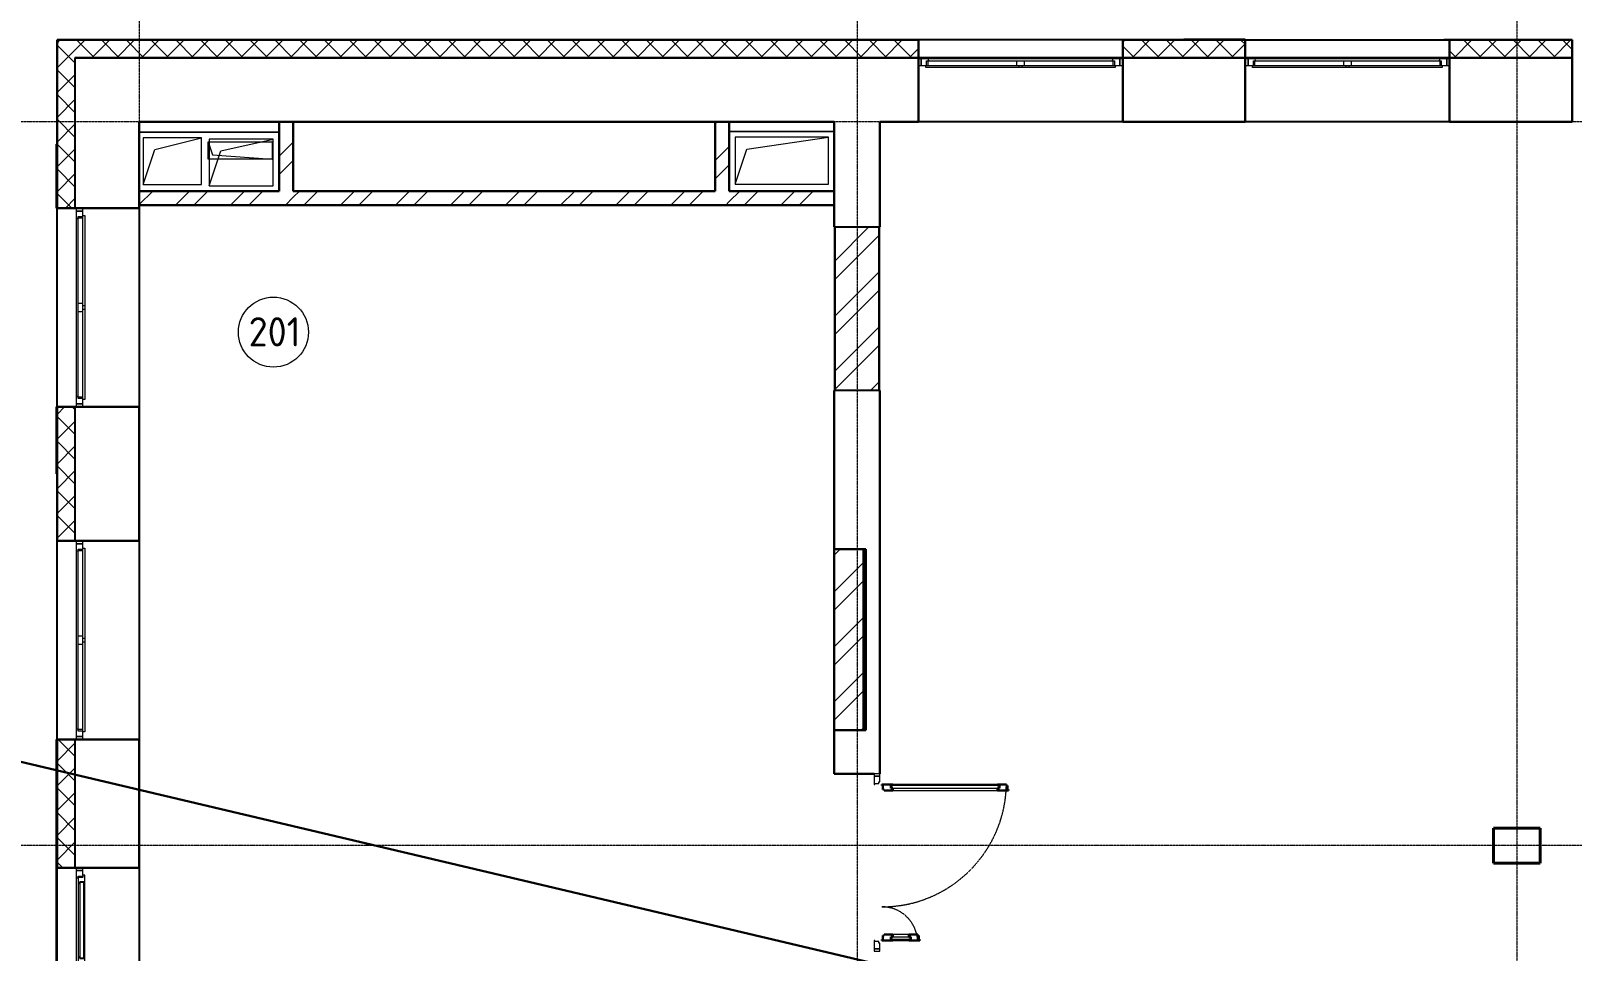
# Model space of a CAD drawing. Header units: millimetres. Extents: x -695119 to 412940, y -249585 to 622758.
# Drawn here: x 56954 to 70156, y 523623 to 531509 of the extents above; entities that cross this region are included whole.
import ezdxf

# ---------------------------------------------------------------- set-up
doc = ezdxf.new("R2010")
doc.units = ezdxf.units.MM
doc.linetypes.add('ADSK_Линия сетки', pattern=[25, 20, -2.5, 0, -2.5])
doc.linetypes.add('ADSK_Штриховая_ш2 п1_5', pattern=[4.5, 3, -1.5])
for name, color, linetype, lineweight in [('_Схема', 5, 'Continuous', 30), ('Двери', 8, 'Continuous', 9), ('Каркас_Импост', 8, 'Continuous', 9), ('Марки помещений', 8, 'Continuous', 20), ('Монтажный зазор', 8, 'Continuous', 9), ('Несущие колонны', 252, 'Continuous', 18), ('Окна', 252, 'Continuous', 9), ('Оси', 252, 'Continuous', 9), ('Остекление', 8, 'Continuous', 9), ('Открывание', 8, 'ADSK_Штриховая_ш2 п1_5', 9), ('Панель', 252, 'Continuous', 30), ('Перекрытия', 7, 'Continuous', 18), ('Стены разрез', 7, 'Continuous', 30), ('Стены штриховка', 7, 'Continuous', 9)]:
    doc.layers.add(name, color=color, linetype=linetype, lineweight=lineweight)
doc.layers.add('Стены', color=194, linetype='Continuous')
doc.styles.add('GOST Common_1', font='', dxfattribs={"height": 250})
doc.styles.get('GOST Common_1').set_extended_font_data('GOST type B')
pattern_1 = [(45, (91217.38, 536167.97), (-235.7317, 235.7317), []), (45, (91374.53, 536167.97), (-235.7317, 235.7317), [])]
pattern_2 = [(0, (91217.38, 536167.97), (406.4, 101.6), [33.528, -271.272, 33.528, -271.272, -1625.6]), (0, (91217.38, 536167.97), (406.4, 101.6), [-609.6, 33.528, -576.072, 33.528, -271.272, -711.2]), (0, (91217.38, 536167.97), (406.4, 101.6), [-1524, 33.528, -169.672, 33.528, -474.472]), (120, (91369.78, 536218.77), (-291.18818, 301.15272), [33.528, -271.272, 33.528, -271.272, -1625.6]), (120, (91369.78, 536218.77), (-291.18818, 301.15272), [-609.6, 33.528, -576.072, 33.528, -271.272, -711.2]), (120, (91369.78, 536218.77), (-291.18818, 301.15272), [-1524, 33.528, -169.672, 33.528, -474.472]), (240, (91420.58, 536421.97), (-115.21182, -402.75272), [33.528, -271.272, 33.528, -271.272, -1625.6]), (240, (91420.58, 536421.97), (-115.21182, -402.75272), [-609.6, 33.528, -576.072, 33.528, -271.272, -711.2]), (240, (91420.58, 536421.97), (-115.21182, -402.75272), [-1524, 33.528, -169.672, 33.528, -474.472])]
pattern_3 = [(45, (91217.38, 536167.97), (-106.066, 106.066), []), (135, (91217.38, 536167.97), (-106.066, -106.066), [])]

# ---------------------------------------------------------------- blocks, each defined once
blk = doc.blocks.new('BIMLIB_Окно_Двустворчатое_VEKA_СФрамугойСнизу_ГОСТ30674_без линий - Ж_ОК-1_2320х1700-3824232-План 2 этажа смеж')
at = {"layer": 'Каркас_Импост', "lineweight": 18}
for p, q in [((-766, 265), (-825, 265)), ((-825, 265), (-825, 207)), ((-761, 248), (-766, 265)), ((766, 265), (761, 248)), ((825, 265), (766, 265)), ((825, 207), (825, 265)), ((-825, 207), (-787, 207)), ((-767, 207), (-787, 207)), ((-787, 207), (-787, 190)), ((-787, 190), (-731, 190)), ((-779, 207), (-779, 248)), ((-779, 248), (-767, 248)), ((-767, 248), (-767, 207)), ((-717, 248), (-767, 248)), ((-731, 190), (-730, 191)), ((-730, 199), (-730, 231)), ((-730, 231), (-712, 231)), ((-712, 199), (-730, 199)), ((-730, 191), (-729, 190)), ((-729, 190), (-714, 190)), ((-712, 231), (-717, 248)), ((-714, 190), (-712, 199)), ((-85, 248), (-90, 231)), ((-90, 231), (-72, 231)), ((-72, 199), (-90, 199)), ((-90, 199), (-88, 190)), ((-88, 190), (-73, 190)), ((-35, 248), (-85, 248)), ((-73, 190), (-72, 191)), ((-72, 231), (-72, 199)), ((-72, 191), (-71, 190)), ((-71, 190), (-15, 190)), ((-35, 207), (-35, 248)), ((-15, 207), (-35, 207)), ((-15, 190), (-15, 207)), ((35, 207), (15, 207)), ((15, 207), (15, 190)), ((15, 190), (71, 190)), ((35, 248), (35, 207)), ((85, 248), (35, 248)), ((71, 190), (72, 191)), ((72, 199), (72, 231)), ((72, 231), (90, 231)), ((90, 199), (72, 199)), ((72, 191), (73, 190)), ((73, 190), (88, 190)), ((90, 231), (85, 248)), ((88, 190), (90, 199)), ((717, 248), (712, 231)), ((712, 231), (730, 231)), ((730, 199), (712, 199)), ((712, 199), (714, 190)), ((714, 190), (729, 190)), ((767, 248), (717, 248)), ((729, 190), (730, 191)), ((730, 231), (730, 199)), ((730, 191), (731, 190)), ((731, 190), (787, 190)), ((767, 207), (767, 248)), ((767, 248), (779, 248)), ((787, 207), (767, 207)), ((779, 248), (779, 207)), ((787, 190), (787, 207)), ((787, 207), (825, 207))]:
    blk.add_line(p, q, dxfattribs=at)
at = {"layer": 'Каркас_Импост'}
for p, q in [((766, 265), (-766, 265)), ((-731, 190), (-729, 190)), ((-85, 248), (-717, 248)), ((-714, 190), (-88, 190)), ((-73, 190), (-71, 190)), ((-35, 248), (35, 248)), ((-15, 207), (15, 207)), ((15, 190), (-15, 190)), ((71, 190), (73, 190)), ((717, 248), (85, 248)), ((88, 190), (714, 190)), ((729, 190), (731, 190))]:
    blk.add_line(p, q, dxfattribs=at)
at = {"layer": 'Окна'}
for p, q in [((-825, 265), (-850, 265)), ((-825, 207), (-825, 265)), ((850, 265), (825, 265)), ((825, 265), (825, 207)), ((-850, 207), (-825, 207)), ((825, 207), (850, 207))]:
    blk.add_line(p, q, dxfattribs=at)
at = {"layer": 'Остекление'}
for p, q in [((-727, 231), (-730, 231)), ((-730, 231), (-730, 199)), ((-730, 199), (-727, 199)), ((-75, 231), (-727, 231)), ((-727, 231), (-727, 199)), ((-727, 199), (-727, 231)), ((-727, 199), (-75, 199)), ((-75, 199), (-75, 231)), ((-75, 231), (-75, 199)), ((-72, 231), (-75, 231)), ((-75, 199), (-72, 199)), ((-72, 199), (-72, 231)), ((75, 231), (72, 231)), ((72, 231), (72, 199)), ((72, 199), (75, 199)), ((727, 231), (75, 231)), ((75, 231), (75, 199)), ((75, 199), (75, 231)), ((75, 199), (727, 199)), ((727, 199), (727, 231)), ((727, 231), (727, 199)), ((730, 231), (727, 231)), ((727, 199), (730, 199)), ((730, 199), (730, 231))]:
    blk.add_line(p, q, dxfattribs=at)
blk = doc.blocks.new('BIMLIB_Окно_Двустворчатое_VEKA_СФрамугойСнизу_ГОСТ30674_без линий - Ж_ОК-1_2320х1700-V3-План 2 этажа смеж')
at = {"layer": 'Каркас_Импост', "lineweight": 18}
for p, q in [((-766, 265), (-825, 265)), ((-825, 265), (-825, 207)), ((-761, 248), (-766, 265)), ((766, 265), (761, 248)), ((825, 265), (766, 265)), ((825, 207), (825, 265)), ((-825, 207), (-787, 207)), ((-779, 207), (-779, 248)), ((-779, 248), (-767, 248)), ((767, 248), (779, 248)), ((779, 248), (779, 207)), ((787, 207), (825, 207))]:
    blk.add_line(p, q, dxfattribs=at)
at = {"layer": 'Каркас_Импост'}
for p, q in [((766, 265), (-766, 265)), ((-787, 207), (-15, 207)), ((-787, 190), (-787, 207)), ((-15, 190), (-787, 190)), ((-767, 248), (-35, 248)), ((-767, 207), (-767, 248)), ((-35, 248), (35, 248)), ((-35, 248), (-35, 207)), ((-15, 207), (15, 207)), ((-15, 207), (-15, 190)), ((15, 190), (-15, 190)), ((15, 207), (787, 207)), ((15, 190), (15, 207)), ((787, 190), (15, 190)), ((35, 248), (767, 248)), ((35, 207), (35, 248)), ((767, 248), (767, 207)), ((787, 207), (787, 190))]:
    blk.add_line(p, q, dxfattribs=at)
at = {"layer": 'Окна'}
for p, q in [((-825, 265), (-850, 265)), ((-825, 207), (-825, 265)), ((850, 265), (825, 265)), ((825, 265), (825, 207)), ((-850, 207), (-825, 207)), ((825, 207), (850, 207))]:
    blk.add_line(p, q, dxfattribs=at)
blk = doc.blocks.new('BIMLIB_Окно_Двустворчатое_VEKA_СФрамугойСнизу_ГОСТ30674_без линий - Ж_ОК-9_2350х1700-3835495-План 2 этажа смеж')
at = {"layer": 'Каркас_Импост', "lineweight": 18}
for p, q in [((-791, 265), (-850, 265)), ((-850, 265), (-850, 207)), ((-786, 248), (-791, 265)), ((791, 265), (786, 248)), ((850, 265), (791, 265)), ((850, 207), (850, 265)), ((-850, 207), (-812, 207)), ((-804, 207), (-804, 248)), ((-804, 248), (-792, 248)), ((792, 248), (804, 248)), ((804, 248), (804, 207)), ((812, 207), (850, 207))]:
    blk.add_line(p, q, dxfattribs=at)
at = {"layer": 'Каркас_Импост'}
for p, q in [((791, 265), (-791, 265)), ((-812, 207), (-15, 207)), ((-812, 190), (-812, 207)), ((-15, 190), (-812, 190)), ((-792, 248), (-35, 248)), ((-792, 207), (-792, 248)), ((-35, 248), (35, 248)), ((-35, 248), (-35, 207)), ((-15, 207), (15, 207)), ((-15, 207), (-15, 190)), ((15, 190), (-15, 190)), ((15, 207), (812, 207)), ((15, 190), (15, 207)), ((812, 190), (15, 190)), ((35, 248), (792, 248)), ((35, 207), (35, 248)), ((792, 248), (792, 207)), ((812, 207), (812, 190))]:
    blk.add_line(p, q, dxfattribs=at)
at = {"layer": 'Окна'}
for p, q in [((-850, 265), (-875, 265)), ((-850, 207), (-850, 265)), ((875, 265), (850, 265)), ((850, 265), (850, 207)), ((-875, 207), (-850, 207)), ((850, 207), (875, 207))]:
    blk.add_line(p, q, dxfattribs=at)
blk = doc.blocks.new('ADSK_КолоннаЖБ_Прямоугольная1 - 300x400-V4-План 2 этажа смеж')
at = {"layer": 'Несущие колонны', "lineweight": 40}
for p, q in [((-200, -150), (-200, 150)), ((-200, 150), (200, 150)), ((200, 150), (-200, 150)), ((-200, 150), (-200, -150)), ((200, 150), (200, -150)), ((200, -150), (200, 150)), ((200, -150), (-200, -150)), ((-200, -150), (200, -150))]:
    blk.add_line(p, q, dxfattribs=at)
blk = doc.blocks.new('Дверь_Alumark_двупольная_S50 - Ш_1_5_Внутр_1520х2350  Пр-3511859-План 2 этажа смеж')
at = {"layer": 'Каркас_Импост'}
for p, q in [((-566, 60), (-615, 60)), ((-615, 60), (-615, 10)), ((-615, 10), (-543, 10)), ((-566, 52), (-566, 60)), ((-552, 52), (-566, 52)), ((-552, 18), (-552, 52)), ((-543, 18), (-552, 18)), ((-543, 10), (-543, 18)), ((802, 18), (793, 18)), ((793, 18), (793, 10)), ((793, 10), (865, 10)), ((816, 52), (802, 52)), ((802, 52), (802, 18)), ((816, 60), (816, 52)), ((865, 60), (816, 60)), ((865, 10), (865, 60))]:
    blk.add_line(p, q, dxfattribs=at)
at = {"layer": 'Монтажный зазор'}
for p, q in [((-635, 60), (-635, 10)), ((-615, 60), (-635, 60)), ((-635, 10), (-615, 10)), ((-615, 10), (-615, 60)), ((885, 60), (865, 60)), ((865, 60), (865, 10)), ((865, 10), (885, 10)), ((885, 10), (885, 60))]:
    blk.add_line(p, q, dxfattribs=at)
at = {"layer": 'Остекление'}
for p, q in [((-534, 1086), (-534, 154)), ((-513, 1086), (-534, 1086)), ((-513, 154), (-513, 1086)), ((763, 154), (763, 326)), ((763, 326), (784, 326)), ((784, 326), (784, 154)), ((-534, 154), (-513, 154)), ((784, 154), (763, 154))]:
    blk.add_line(p, q, dxfattribs=at)
at = {"layer": 'Открывание'}
for centre, radius, start, end in [((-561, 78), 1066, 360, 89.0325), ((811, 78), 306, 93.3723, 180)]:
    blk.add_arc(centre, radius, start, end, dxfattribs=at)
at = {"layer": 'Панель'}
for p, q in [((-535, 1144), (-543, 1144)), ((-543, 1144), (-543, 1068)), ((-534, 1068), (-543, 1068)), ((-501, 1153), (-535, 1153)), ((-535, 1153), (-535, 1144)), ((-534, 1086), (-534, 1068)), ((-513, 1086), (-534, 1086)), ((-513, 1068), (-513, 1086)), ((-493, 1068), (-513, 1068)), ((-493, 1162), (-501, 1162)), ((-501, 1162), (-501, 1153)), ((-493, 1068), (-493, 1162)), ((793, 402), (785, 402)), ((785, 402), (785, 393)), ((793, 308), (793, 402)), ((751, 384), (743, 384)), ((743, 384), (743, 308)), ((743, 308), (763, 308)), ((785, 393), (751, 393)), ((751, 393), (751, 384)), ((763, 308), (763, 326)), ((763, 326), (784, 326)), ((784, 326), (784, 308)), ((784, 308), (793, 308)), ((-543, 172), (-543, 78)), ((-534, 172), (-543, 172)), ((-534, 154), (-534, 172)), ((-513, 154), (-534, 154)), ((-513, 172), (-513, 154)), ((-493, 172), (-513, 172)), ((-493, 96), (-493, 172)), ((743, 172), (743, 96)), ((743, 172), (763, 172)), ((763, 172), (763, 154)), ((763, 154), (784, 154)), ((784, 172), (793, 172)), ((784, 154), (784, 172)), ((793, 78), (793, 172)), ((-543, 78), (-535, 78)), ((-535, 78), (-535, 87)), ((-535, 87), (-501, 87)), ((-501, 87), (-501, 96)), ((-501, 96), (-493, 96)), ((743, 96), (751, 96)), ((751, 96), (751, 87)), ((751, 87), (785, 87)), ((785, 87), (785, 78)), ((785, 78), (793, 78))]:
    blk.add_line(p, q, dxfattribs=at)
at = {"layer": 'Панель', "lineweight": 9}
for p, q in [((-543, 1068), (-543, 172)), ((-493, 172), (-493, 1068)), ((743, 308), (743, 172)), ((793, 172), (793, 308))]:
    blk.add_line(p, q, dxfattribs=at)
blk = doc.blocks.new('ADSK_Марка_Помещение_ОдноЗначение_Номер - Номер-462100-План 2 этажа смеж')
at = {"layer": 'Марки помещений'}
blk.add_circle((0, 0), 3, dxfattribs=at)

msp = doc.modelspace()

# ---------------------------------------------------------------- hatches: boundary and pattern name
at = {"layer": 'Стены разрез', "lineweight": 9}
h = msp.add_hatch(dxfattribs=at)
h.set_pattern_fill('FP_4', color=256, style=0, pattern_type=2)
h.set_pattern_definition(pattern_2)
h.paths.add_polyline_path([(57179.401, 515228.241), (57181.401, 515228.241), (57181.989, 522636.241), (57255.401, 522636.241), (57255.401, 522638.241), (57179.401, 522638.241), (57179.401, 515378.241)])
h.paths.add_polyline_path([(57255.401, 524338.241), (57255.401, 524340.241), (57181.401, 524340.241), (57181.401, 525436.241), (57255.401, 525436.241), (57255.401, 525438.241), (57179.401, 525438.241), (57179.401, 524338.241), (57181.989, 524338.241)])
h.paths.add_polyline_path([(57255.401, 527138.241), (57255.401, 527140.241), (57181.401, 527140.241), (57181.401, 528286.241), (57255.401, 528286.241), (57255.401, 528288.241), (57179.401, 528288.241), (57179.401, 527138.241)])
h.paths.add_polyline_path([(57255.401, 529988.241), (57255.401, 529990.241), (57181.401, 529990.241), (57181.401, 531428.241), (57179.401, 531428.241), (57179.401, 529988.241)])
h = msp.add_hatch(dxfattribs=at)
h.set_pattern_fill('FP_4', color=256, style=0, pattern_type=2)
h.set_pattern_definition(pattern_2)
h.paths.add_polyline_path([(74626.401, 531354.241), (74628.401, 531354.241), (74628.401, 531428.241), (75784.401, 531428.241), (75784.401, 531354.241), (75786.401, 531354.241), (75786.401, 531430.241), (74626.401, 531430.241), (74626.401, 531396.487)])
h.paths.add_polyline_path([(64554.401, 531354.241), (64556.401, 531354.241), (64556.401, 531430.241), (57181.401, 531430.241), (57181.401, 531428.241), (64554.401, 531428.241), (64554.401, 531396.487)])
h.paths.add_polyline_path([(71908.401, 531354.241), (71908.401, 531428.241), (72924.401, 531428.241), (72924.401, 531354.241), (72926.401, 531354.241), (72926.401, 531430.241), (71906.401, 531430.241), (71906.401, 531354.241)])
h.paths.add_polyline_path([(69108.401, 531354.241), (69108.401, 531428.241), (70154.401, 531428.241), (70154.401, 531354.241), (70156.401, 531354.241), (70156.401, 531430.241), (69106.401, 531430.241), (69106.401, 531354.241)])
h.paths.add_polyline_path([(66308.401, 531354.241), (66308.401, 531428.241), (67354.401, 531428.241), (67354.401, 531354.241), (67356.401, 531354.241), (67356.401, 531430.241), (66306.401, 531430.241), (66306.401, 531354.241)])
h = msp.add_hatch(dxfattribs=at)
h.set_pattern_fill('FP_7', color=256, style=0, pattern_type=2)
h.set_pattern_definition(pattern_3)
h.paths.add_polyline_path([(57181.401, 515378.241), (57331.401, 515378.241), (57331.401, 522638.241), (57255.401, 522638.241), (57255.401, 522636.241), (57181.401, 522636.241), (57181.401, 516479.341)])
h.paths.add_polyline_path([(57331.401, 524338.241), (57331.401, 525438.241), (57255.401, 525438.241), (57255.401, 525436.241), (57181.401, 525436.241), (57181.989, 524340.241), (57255.401, 524340.241), (57255.401, 524338.241)])
h.paths.add_polyline_path([(57331.401, 527138.241), (57331.401, 528288.241), (57255.401, 528288.241), (57255.401, 528286.241), (57181.401, 528286.241), (57181.401, 527140.241), (57255.401, 527140.241), (57255.401, 527138.241)])
h.paths.add_polyline_path([(57331.401, 529988.241), (57331.401, 531428.241), (57181.401, 531428.241), (57181.401, 529990.241), (57255.401, 529990.241), (57255.401, 529988.241)])
h = msp.add_hatch(dxfattribs=at)
h.set_pattern_fill('FP_7', color=256, style=0, pattern_type=2)
h.set_pattern_definition(pattern_3)
h.paths.add_polyline_path([(74626.401, 531278.241), (75786.401, 531278.241), (75786.401, 531354.241), (75784.401, 531354.241), (75784.401, 531428.241), (74628.401, 531428.241), (74628.401, 531354.241), (74626.401, 531354.241)])
h.paths.add_polyline_path([(77376.401, 531278.241), (77376.401, 531428.241), (77374.401, 531428.241), (77374.401, 531278.241)])
h.paths.add_polyline_path([(72926.401, 531278.241), (72926.401, 531354.241), (72924.401, 531354.241), (72924.401, 531428.241), (71908.401, 531428.241), (71908.401, 531354.241), (71906.401, 531354.241), (71906.401, 531278.241), (72463.813, 531278.241)])
h.paths.add_polyline_path([(66306.401, 531278.241), (67356.401, 531278.241), (67356.401, 531354.241), (67354.401, 531354.241), (67354.401, 531428.241), (66308.401, 531428.241), (66308.401, 531354.241), (66306.401, 531354.241)])
h.paths.add_polyline_path([(64556.401, 531278.241), (64556.401, 531354.241), (64554.401, 531354.241), (64554.401, 531428.241), (57331.401, 531428.241), (57331.401, 531278.241), (63433.644, 531278.241)])
h.paths.add_polyline_path([(69106.401, 531278.241), (70156.401, 531278.241), (70156.401, 531354.241), (70154.401, 531354.241), (70154.401, 531428.241), (69108.401, 531428.241), (69108.401, 531354.241), (69106.401, 531354.241)])
h = msp.add_hatch(dxfattribs=at)
h.set_pattern_fill('FP_4', color=256, style=0, pattern_type=2)
h.set_pattern_definition(pattern_2)
h.paths.add_polyline_path([(98216.401, 531430.241), (98736.401, 531430.241), (98736.401, 531435.241), (98216.401, 531435.241)])
h.paths.add_polyline_path([(92471.401, 531430.241), (93083.523, 531430.241), (93083.523, 531435.241), (92471.401, 531435.241)])
h.paths.add_polyline_path([(67356.401, 531430.241), (67356.401, 531435.241), (66831.401, 531435.241), (66831.401, 531430.241)])
h = msp.add_hatch(dxfattribs=at)
h.set_pattern_fill('FP_1', color=256, style=0, pattern_type=2)
h.set_pattern_definition(pattern_1)
h.paths.add_polyline_path([(59201.401, 530016.241), (59201.401, 530728.241), (59081.401, 530728.241), (59081.401, 530016.241)])
h = msp.add_hatch(dxfattribs=at)
h.set_pattern_fill('FP_1', color=256, style=0, pattern_type=2)
h.set_pattern_definition(pattern_1)
h.paths.add_polyline_path([(62936.516, 530016.241), (62936.516, 530728.241), (62816.516, 530728.241), (62816.516, 530016.241)])
h = msp.add_hatch(dxfattribs=at)
h.set_pattern_fill('FP_1', color=256, style=0, pattern_type=2)
h.set_pattern_definition(pattern_1)
h.paths.add_polyline_path([(59081.401, 530016.241), (59081.401, 530136.241), (57881.401, 530136.241), (57881.401, 530016.241)])
h = msp.add_hatch(dxfattribs=at)
h.set_pattern_fill('FP_1', color=256, style=0, pattern_type=2)
h.set_pattern_definition(pattern_1)
h.paths.add_polyline_path([(59201.401, 530016.241), (62816.516, 530016.241), (62816.516, 530136.241), (59201.401, 530136.241)])
h = msp.add_hatch(dxfattribs=at)
h.set_pattern_fill('FP_1', color=256, style=0, pattern_type=2)
h.set_pattern_definition(pattern_1)
h.paths.add_polyline_path([(63836.401, 530016.241), (63836.401, 530136.241), (62936.516, 530136.241), (62936.516, 530016.241)])
h = msp.add_hatch(dxfattribs=at)
h.set_pattern_fill('FP_1', color=256, style=0, pattern_type=2)
h.set_pattern_definition(pattern_1)
h.paths.add_polyline_path([(63841.401, 528428.241), (64221.401, 528428.241), (64221.401, 529828.241), (63841.401, 529828.241)])
h = msp.add_hatch(dxfattribs=at)
h.set_pattern_fill('FP_1', color=256, style=0, pattern_type=2)
h.set_pattern_definition(pattern_1)
h.paths.add_polyline_path([(63836.401, 525518.241), (64086.401, 525518.241), (64086.401, 527068.241), (63836.401, 527068.241), (63836.401, 525659.123)])

# ---------------------------------------------------------------- linework, layer by layer
at = {"lineweight": 18}
for p, q in [((59081.401, 530641.673), (57881.401, 530641.673)), ((63836.401, 530646.241), (62936.516, 530646.241)), ((63786.516, 530596.241), (62986.516, 530596.241)), ((62986.516, 530596.241), (62986.516, 530196.241)), ((63086.516, 530496.241), (63786.516, 530596.241)), ((63786.516, 530196.241), (63786.516, 530596.241)), ((58415.635, 530591.673), (57915.635, 530591.673)), ((57915.635, 530591.673), (57915.635, 530191.673)), ((57915.635, 530191.673), (58015.635, 530491.673)), ((58015.635, 530491.673), (58415.635, 530591.673)), ((58415.635, 530191.673), (58415.635, 530591.673)), ((58471.894, 530408.241), (58471.894, 530558.241)), ((58471.894, 530558.241), (59021.894, 530558.241)), ((58471.894, 530558.241), (58509.394, 530445.741)), ((59030.652, 530581.673), (58480.652, 530581.673)), ((58480.652, 530581.673), (58480.652, 530181.673)), ((58480.652, 530181.673), (58580.652, 530481.673)), ((58580.652, 530481.673), (59030.652, 530581.673)), ((59021.894, 530558.241), (59021.894, 530408.241)), ((59030.652, 530181.673), (59030.652, 530581.673)), ((62986.516, 530196.241), (63086.516, 530496.241)), ((59021.894, 530408.241), (58471.894, 530408.241)), ((58509.394, 530445.741), (59021.894, 530408.241)), ((57915.635, 530191.673), (58415.635, 530191.673)), ((58480.652, 530181.673), (59030.652, 530181.673)), ((62986.516, 530196.241), (63786.516, 530196.241))]:
    msp.add_line(p, q, dxfattribs=at)
at = {"layer": '_Схема', "color": 5}
msp.add_line((-356137.271, 622757.974), (189125.193, 494018.926), dxfattribs=at)
at = {"layer": 'Оси', "linetype": 'ADSK_Линия сетки'}
for p, q in [((57881.401, 533028.241), (57881.401, 503632.555)), ((64031.401, 533028.241), (64031.401, 503632.555)), ((69681.401, 533028.241), (69681.401, 503632.555)), ((127748.695, 530728.241), (50771.339, 530728.241)), ((127748.695, 524528.241), (50771.339, 524528.241))]:
    msp.add_line(p, q, dxfattribs=at)
at = {"layer": 'Перекрытия', "color": 49, "true_color": 0x464646}
for p, q in [((57881.401, 530641.673), (59081.401, 530641.673)), ((62936.516, 530646.241), (63836.401, 530646.241))]:
    msp.add_line(p, q, dxfattribs=at)
at = {"layer": 'Стены'}
for p, q in [((64031.401, 531435.241), (66831.401, 531435.241)), ((64031.401, 531430.241), (64031.401, 531435.241)), ((64556.401, 531435.241), (64556.401, 531430.241)), ((66306.401, 531430.241), (64556.401, 531430.241)), ((66306.401, 531430.241), (66306.401, 531435.241)), ((67356.401, 531430.241), (69106.401, 531430.241)), ((69058.348, 531435.241), (69606.401, 531435.241)), ((69058.348, 531430.241), (69058.348, 531435.241)), ((69606.401, 531430.241), (69606.401, 531435.241)), ((57331.401, 531278.241), (57331.401, 529988.241)), ((64556.401, 531278.241), (66306.401, 531278.241)), ((66306.401, 531278.241), (64556.401, 531278.241)), ((67356.401, 531278.241), (69106.401, 531278.241)), ((69106.401, 531278.241), (67356.401, 531278.241)), ((66306.401, 530728.241), (64556.401, 530728.241)), ((69106.401, 530728.241), (67356.401, 530728.241)), ((57174.401, 529988.241), (57174.401, 530538.241)), ((57179.401, 530538.241), (57174.401, 530538.241)), ((57174.401, 529988.241), (57179.401, 529988.241)), ((57179.401, 528288.241), (57179.401, 529988.241)), ((57881.401, 529988.241), (57881.401, 528288.241)), ((63841.401, 529828.241), (64221.401, 529828.241)), ((64221.401, 528428.241), (63841.401, 528428.241)), ((57331.401, 528288.241), (57331.401, 527138.241)), ((57179.401, 525438.241), (57179.401, 527138.241)), ((57881.401, 527138.241), (57881.401, 525438.241)), ((57174.401, 522638.241), (57174.401, 525438.241)), ((57174.401, 525438.241), (57179.401, 525438.241)), ((57331.401, 525438.241), (57331.401, 524338.241)), ((57179.401, 524888.241), (57174.401, 524888.241)), ((57179.401, 524338.241), (57174.401, 524338.241)), ((57179.401, 522638.241), (57179.401, 524338.241)), ((57881.401, 524338.241), (57881.401, 522638.241))]:
    msp.add_line(p, q, dxfattribs=at)
at = {"layer": 'Стены разрез'}
for p, q in [((57179.401, 531430.241), (57179.401, 529988.241)), ((64556.401, 531430.241), (57179.401, 531430.241)), ((64556.401, 531278.241), (64556.401, 531430.241)), ((66306.401, 531430.241), (66306.401, 531278.241)), ((66306.401, 531430.241), (67356.401, 531430.241)), ((67356.401, 531435.241), (66831.401, 531435.241)), ((66831.401, 531435.241), (66831.401, 531430.241)), ((67356.401, 531278.241), (67356.401, 531435.241)), ((70156.401, 531430.241), (69106.401, 531430.241)), ((69106.401, 531430.241), (69106.401, 531278.241)), ((70156.401, 531278.241), (70156.401, 531430.241)), ((64556.401, 531278.241), (57331.401, 531278.241)), ((57331.401, 531278.241), (64556.401, 531278.241)), ((64556.401, 530728.241), (64556.401, 531278.241)), ((67356.401, 531278.241), (66306.401, 531278.241)), ((66306.401, 531278.241), (66306.401, 530728.241)), ((66306.401, 531278.241), (67356.401, 531278.241)), ((67356.401, 530728.241), (67356.401, 531278.241)), ((70156.401, 531278.241), (69106.401, 531278.241)), ((69106.401, 531278.241), (69106.401, 530728.241)), ((69106.401, 531278.241), (70156.401, 531278.241)), ((70156.401, 530728.241), (70156.401, 531278.241)), ((57881.401, 529988.241), (57881.401, 530728.241)), ((57881.401, 530728.241), (63836.401, 530728.241)), ((59081.401, 530728.241), (59081.401, 530136.241)), ((59201.401, 530136.241), (59201.401, 530728.241)), ((62816.516, 530728.241), (62816.516, 530136.241)), ((62936.516, 530136.241), (62936.516, 530728.241)), ((63836.401, 530728.241), (63836.401, 529828.241)), ((64226.401, 530728.241), (64556.401, 530728.241)), ((64226.401, 529828.241), (64226.401, 530728.241)), ((66306.401, 530728.241), (67356.401, 530728.241)), ((69106.401, 530728.241), (70156.401, 530728.241)), ((59081.401, 530136.241), (57881.401, 530136.241)), ((62816.516, 530136.241), (59201.401, 530136.241)), ((63836.401, 530136.241), (62936.516, 530136.241)), ((57179.401, 529988.241), (57881.401, 529988.241)), ((57881.401, 530016.241), (63836.401, 530016.241)), ((63836.401, 529828.241), (63841.401, 529828.241)), ((63841.401, 529828.241), (63841.401, 528428.241)), ((64221.401, 529828.241), (64226.401, 529828.241)), ((64221.401, 528428.241), (64221.401, 529828.241)), ((63841.401, 528428.241), (63836.401, 528428.241)), ((63836.401, 528428.241), (63836.401, 525143.241)), ((64226.401, 528428.241), (64221.401, 528428.241)), ((64226.401, 525143.241), (64226.401, 528428.241)), ((57881.401, 528288.241), (57174.401, 528288.241)), ((57174.401, 528288.241), (57174.401, 527713.241)), ((57179.401, 528288.241), (57179.401, 527138.241)), ((57881.401, 527138.241), (57881.401, 528288.241)), ((57174.401, 527713.241), (57179.401, 527713.241)), ((57179.401, 527138.241), (57881.401, 527138.241)), ((63836.401, 527068.241), (64106.401, 527068.241)), ((64086.401, 525518.241), (64086.401, 527068.241)), ((64106.401, 527068.241), (64106.401, 525518.241)), ((64106.401, 525518.241), (63836.401, 525518.241)), ((57881.401, 525438.241), (57179.401, 525438.241)), ((57179.401, 525438.241), (57179.401, 524338.241)), ((57881.401, 524338.241), (57881.401, 525438.241)), ((63836.401, 525143.241), (64176.401, 525143.241)), ((57179.401, 524338.241), (57881.401, 524338.241))]:
    msp.add_line(p, q, dxfattribs=at)
at = {"layer": 'Стены штриховка'}
for p, q in [((64554.401, 531428.241), (57179.401, 531428.241)), ((57181.401, 531430.241), (57181.401, 529990.241)), ((64554.401, 531354.241), (64554.401, 531428.241)), ((67354.401, 531428.241), (66308.401, 531428.241)), ((66308.401, 531428.241), (66308.401, 531354.241)), ((67354.401, 531354.241), (67354.401, 531428.241)), ((70154.401, 531428.241), (69108.401, 531428.241)), ((69108.401, 531428.241), (69108.401, 531354.241)), ((70154.401, 531354.241), (70154.401, 531428.241)), ((64554.401, 531354.241), (64556.401, 531354.241)), ((66306.401, 531354.241), (66308.401, 531354.241)), ((67354.401, 531354.241), (67356.401, 531354.241)), ((69106.401, 531354.241), (69108.401, 531354.241)), ((70154.401, 531354.241), (70156.401, 531354.241)), ((57181.401, 529990.241), (57255.401, 529990.241)), ((57255.401, 529988.241), (57255.401, 529990.241)), ((57181.401, 528286.241), (57181.401, 527140.241)), ((57255.401, 528286.241), (57181.401, 528286.241)), ((57255.401, 528286.241), (57255.401, 528288.241)), ((57181.401, 527140.241), (57255.401, 527140.241)), ((57255.401, 527138.241), (57255.401, 527140.241)), ((57181.401, 525436.241), (57181.401, 524340.241)), ((57255.401, 525436.241), (57181.401, 525436.241)), ((57255.401, 525436.241), (57255.401, 525438.241)), ((57181.401, 524340.241), (57255.401, 524340.241)), ((57255.401, 524338.241), (57255.401, 524340.241))]:
    msp.add_line(p, q, dxfattribs=at)

# ---------------------------------------------------------------- block references
at = {"layer": 'Двери', "rotation": 269.9999999999998}
msp.add_blockref('Дверь_Alumark_двупольная_S50 - Ш_1_5_Внутр_1520х2350  Пр-3511859-План 2 этажа смеж', (64166.401, 524508.241), dxfattribs=at)
at = {"layer": 'Марки помещений', "xscale": 99.99999999999993, "yscale": 99.99999999999993, "zscale": 99.99999999999993}
msp.add_blockref('ADSK_Марка_Помещение_ОдноЗначение_Номер - Номер-462100-План 2 этажа смеж', (59032.095, 528927.172), dxfattribs=at)
at = {"layer": 'Несущие колонны'}
msp.add_blockref('ADSK_КолоннаЖБ_Прямоугольная1 - 300x400-V4-План 2 этажа смеж', (69681.401, 524528.241), dxfattribs=at)
at = {"layer": 'Окна'}
for p in [(65431.401, 531003.241), (68231.401, 531003.241)]:
    msp.add_blockref('BIMLIB_Окно_Двустворчатое_VEKA_СФрамугойСнизу_ГОСТ30674_без линий - Ж_ОК-9_2350х1700-3835495-План 2 этажа смеж', p, dxfattribs=at)
at = {"layer": 'Окна', "rotation": 89.99999999999991}
for name, p in [('BIMLIB_Окно_Двустворчатое_VEKA_СФрамугойСнизу_ГОСТ30674_без линий - Ж_ОК-1_2320х1700-V3-План 2 этажа смеж', (57606.401, 529138.241)), ('BIMLIB_Окно_Двустворчатое_VEKA_СФрамугойСнизу_ГОСТ30674_без линий - Ж_ОК-1_2320х1700-V3-План 2 этажа смеж', (57606.401, 526288.241)), ('BIMLIB_Окно_Двустворчатое_VEKA_СФрамугойСнизу_ГОСТ30674_без линий - Ж_ОК-1_2320х1700-3824232-План 2 этажа смеж', (57606.401, 523488.241))]:
    msp.add_blockref(name, p, dxfattribs=at)

# ---------------------------------------------------------------- texts
at = {"layer": 'Марки помещений', "lineweight": 9, "insert": (58819.688, 529054.897), "char_height": 250, "width": 526.70869, "attachment_point": 1, "style": 'GOST Common_1'}
msp.add_mtext('201', dxfattribs=at)

doc.saveas('drawing.dxf')
